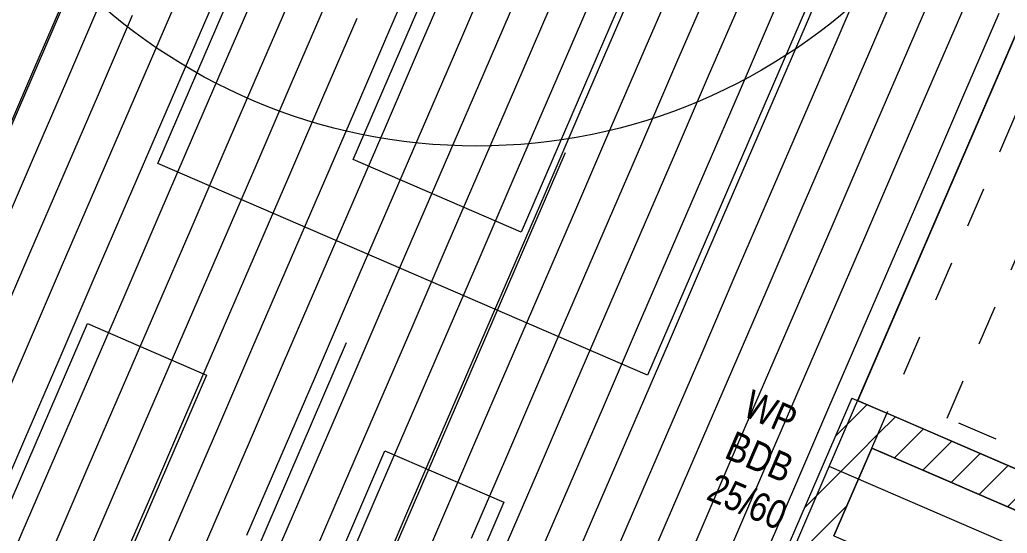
# Model space of a CAD drawing. Header units: millimetres. Extents: x 12535370 to 12566104, y 356204400 to 356234587.
# Drawn here: x 12545626 to 12548216, y 356218468 to 356219814 of the extents above; entities that cross this region are included whole.
import ezdxf
from ezdxf.enums import TextEntityAlignment as Align

# ---------------------------------------------------------------- set-up
doc = ezdxf.new("R2010")
doc.units = ezdxf.units.MM
doc.header["$MEASUREMENT"] = 0
doc.linetypes.add('Dashed', pattern=[211.666667, 105.833333, -105.833333])
doc.linetypes.add('Dot & Dashed', pattern=[6702.78, 3527.78, -1763.89, 0, -1411.11])
for name, color, linetype in [('New_015 Innenwände', 7, 'Continuous'), ('New_080 Raumdefinitionen', 7, 'Continuous'), ('New_255 Plangrafiken', 7, 'Continuous'), ('New_290 Raster _ Achsen', 7, 'Continuous'), ('New_GRUNDSTÜCKSGRENZE', 7, 'Continuous')]:
    doc.layers.add(name, color=color, linetype=linetype)
for name, color, linetype, lineweight in [('New_015 Innenwände_Pen_No__1', 7, 'Continuous', 13), ('New_255 Plangrafiken_Pen_No__1', 7, 'Continuous', 13), ('New_255 Plangrafiken_Pen_No__21', 1, 'Continuous', 13), ('New_255 Plangrafiken_Pen_No__39', 8, 'Continuous', 13), ('New_290 Raster _ Achsen_Pen_No__108', 7, 'Continuous', 13), ('New_GRUNDSTÜCKSGRENZE_Pen_No__1', 7, 'Continuous', 13), ('New_HKLS1_Pen_No__21', 1, 'Continuous', 13), ('New_HKLS1_Pen_No__83', 30, 'Continuous', 13)]:
    doc.layers.add(name, color=color, linetype=linetype, lineweight=lineweight)
doc.styles.add('GENERATED_STYLE_1', font='arial.ttf')
doc.styles.add('GENERATED_STYLE_2', font='arial.ttf', dxfattribs={"width": 0.8})
doc.linetypes.add('Blase', pattern='A,0,[1,DD - Rennweg 15_1030 Wien_AusfÃ¼rung-2026-06-121.Shx,S=15.817082,R=0,X=-0.000255191,Y=0.048578],-1983.5,0', length=1983.5)
doc.dimstyles.new('GENERATED_STYLE__1', dxfattribs={"dimtxt": 125, "dimasz": 47.5, "dimexe": 0.18, "dimexo": 2, "dimgap": 0, "dimtad": 1, "dimlfac": 0.001, "dimzin": 0, "dimdsep": 46, "dimtxsty": 'GENERATED_STYLE_1', "dimblk": 'ARROWHEAD_2', "dimblk1": 'ARROWHEAD_2', "dimblk2": 'ARROWHEAD_2', "dimcen": 0.09, "dimclrd": 7, "dimclre": 7, "dimclrt": 7, "dimadec": 0, "dimazin": 0, "dimtfac": 1, "dimtdec": 4, "dimtmove": 0, "dimatfit": 3, "dimfxl": 1, "dimtolj": 1, "dimtzin": 0, "dimarcsym": 0})
pattern_1 = [(45, (12240439.16, 356160438.356), (-53.033009, 53.033009), [])]

# ---------------------------------------------------------------- blocks, each defined once
blk = doc.blocks.new('*X22', base_point=(12240439.2, 356160438.4))
at = {"layer": 'New_255 Plangrafiken_Pen_No__39', "color": 8, "linetype": 'Continuous', "lineweight": 13}
for p, q in [((12547189.3, 356220017.7), (12547099.4, 356219809.7)), ((12547189.3, 356220017.7), (12547099.4, 356219809.7)), ((12546094.3, 356219997.1), (12546004.4, 356219789.1)), ((12546094.3, 356219997.1), (12546004.4, 356219789.1)), ((12546683.4, 356219989.4), (12546593.5, 356219781.4)), ((12546683.4, 356219989.4), (12546593.5, 356219781.4)), ((12547778.4, 356220010.1), (12547688.5, 356219802.1)), ((12547778.4, 356220010.1), (12547688.5, 356219802.1)), ((12546177.5, 356219961.1), (12546087.6, 356219753.1)), ((12546177.5, 356219961.1), (12546087.6, 356219753.1)), ((12547272.5, 356219981.8), (12547182.6, 356219773.8)), ((12547272.5, 356219981.8), (12547182.6, 356219773.8)), ((12547861.6, 356219974.1), (12547771.7, 356219766.1)), ((12547861.6, 356219974.1), (12547771.7, 356219766.1)), ((12546766.6, 356219953.5), (12546676.7, 356219745.5)), ((12546766.6, 356219953.5), (12546676.7, 356219745.5)), ((12547355.7, 356219945.8), (12547265.8, 356219737.8)), ((12547355.7, 356219945.8), (12547265.8, 356219737.8)), ((12547944.8, 356219938.2), (12547854.9, 356219730.2)), ((12547944.8, 356219938.2), (12547854.9, 356219730.2)), ((12546260.7, 356219925.2), (12546170.8, 356219717.2)), ((12546260.7, 356219925.2), (12546170.8, 356219717.2)), ((12546849.8, 356219917.5), (12546759.9, 356219709.5)), ((12546849.8, 356219917.5), (12546759.9, 356219709.5)), ((12547438.9, 356219909.9), (12547349, 356219701.9)), ((12547438.9, 356219909.9), (12547349, 356219701.9)), ((12545754.8, 356219896.9), (12545664.9, 356219688.9)), ((12545754.8, 356219896.9), (12545664.9, 356219688.9)), ((12546343.9, 356219889.2), (12546254, 356219681.2)), ((12546343.9, 356219889.2), (12546254, 356219681.2)), ((12546933, 356219881.6), (12546843.1, 356219673.6)), ((12546933, 356219881.6), (12546843.1, 356219673.6)), ((12548028, 356219902.2), (12547938.1, 356219694.2)), ((12548028, 356219902.2), (12547938.1, 356219694.2)), ((12545838, 356219860.9), (12545748.1, 356219652.9)), ((12545838, 356219860.9), (12545748.1, 356219652.9)), ((12547522.1, 356219873.9), (12547432.2, 356219665.9)), ((12547522.1, 356219873.9), (12547432.2, 356219665.9)), ((12548111.2, 356219866.3), (12548021.3, 356219658.3)), ((12548111.2, 356219866.3), (12548021.3, 356219658.3)), ((12546427.1, 356219853.3), (12546337.2, 356219645.3)), ((12546427.1, 356219853.3), (12546337.2, 356219645.3)), ((12547016.2, 356219845.6), (12546926.3, 356219637.6)), ((12547016.2, 356219845.6), (12546926.3, 356219637.6)), ((12547605.3, 356219838), (12547515.4, 356219630)), ((12547605.3, 356219838), (12547515.4, 356219630)), ((12548194.4, 356219830.4), (12548104.5, 356219622.3)), ((12548194.4, 356219830.4), (12548104.5, 356219622.3)), ((12545921.2, 356219825), (12545831.3, 356219617)), ((12545921.2, 356219825), (12545831.3, 356219617)), ((12546510.3, 356219817.4), (12546420.4, 356219609.3)), ((12546510.3, 356219817.4), (12546420.4, 356219609.3)), ((12547099.4, 356219809.7), (12547009.5, 356219601.7)), ((12547099.4, 356219809.7), (12547009.5, 356219601.7)), ((12546004.4, 356219789.1), (12545914.5, 356219581)), ((12546004.4, 356219789.1), (12545914.5, 356219581)), ((12546593.5, 356219781.4), (12546503.6, 356219573.4)), ((12546593.5, 356219781.4), (12546503.6, 356219573.4)), ((12547688.5, 356219802.1), (12547598.6, 356219594)), ((12547688.5, 356219802.1), (12547598.6, 356219594)), ((12546087.6, 356219753.1), (12545997.8, 356219545.1)), ((12546087.6, 356219753.1), (12545997.8, 356219545.1)), ((12547182.6, 356219773.8), (12547092.7, 356219565.7)), ((12547182.6, 356219773.8), (12547092.7, 356219565.7)), ((12547771.7, 356219766.1), (12547681.8, 356219558.1)), ((12547771.7, 356219766.1), (12547681.8, 356219558.1)), ((12546676.7, 356219745.5), (12546586.9, 356219537.4)), ((12546676.7, 356219745.5), (12546586.9, 356219537.4)), ((12547265.8, 356219737.8), (12547176, 356219529.8)), ((12547265.8, 356219737.8), (12547176, 356219529.8)), ((12547854.9, 356219730.2), (12547765.1, 356219522.2)), ((12547854.9, 356219730.2), (12547765.1, 356219522.2)), ((12546170.8, 356219717.2), (12546081, 356219509.2)), ((12546170.8, 356219717.2), (12546081, 356219509.2)), ((12546759.9, 356219709.5), (12546670.1, 356219501.5)), ((12546759.9, 356219709.5), (12546670.1, 356219501.5)), ((12547349, 356219701.9), (12547259.2, 356219493.9)), ((12547349, 356219701.9), (12547259.2, 356219493.9)), ((12545664.9, 356219688.9), (12545575.1, 356219480.9)), ((12545664.9, 356219688.9), (12545575.1, 356219480.9)), ((12546254, 356219681.2), (12546164.2, 356219473.2)), ((12546254, 356219681.2), (12546164.2, 356219473.2)), ((12547938.1, 356219694.2), (12547848.3, 356219486.2)), ((12547938.1, 356219694.2), (12547848.3, 356219486.2)), ((12545748.1, 356219652.9), (12545658.3, 356219444.9)), ((12545748.1, 356219652.9), (12545658.3, 356219444.9)), ((12546843.1, 356219673.6), (12546753.3, 356219465.6)), ((12546843.1, 356219673.6), (12546753.3, 356219465.6)), ((12547432.2, 356219665.9), (12547342.4, 356219457.9)), ((12547432.2, 356219665.9), (12547342.4, 356219457.9)), ((12548021.3, 356219658.3), (12547931.5, 356219450.3)), ((12548021.3, 356219658.3), (12547931.5, 356219450.3)), ((12546337.2, 356219645.3), (12546247.4, 356219437.3)), ((12546337.2, 356219645.3), (12546247.4, 356219437.3)), ((12546926.3, 356219637.6), (12546836.5, 356219429.6)), ((12546926.3, 356219637.6), (12546836.5, 356219429.6)), ((12547515.4, 356219630), (12547425.6, 356219422)), ((12547515.4, 356219630), (12547425.6, 356219422)), ((12545831.3, 356219617), (12545741.5, 356219409)), ((12545831.3, 356219617), (12545741.5, 356219409)), ((12546420.4, 356219609.3), (12546330.6, 356219401.3)), ((12546420.4, 356219609.3), (12546330.6, 356219401.3)), ((12547009.5, 356219601.7), (12546919.7, 356219393.7)), ((12547009.5, 356219601.7), (12546919.7, 356219393.7)), ((12548104.5, 356219622.3), (12548014.7, 356219414.3)), ((12548104.5, 356219622.3), (12548014.7, 356219414.3)), ((12545914.5, 356219581), (12545824.7, 356219373)), ((12545914.5, 356219581), (12545824.7, 356219373)), ((12546503.6, 356219573.4), (12546413.8, 356219365.4)), ((12546503.6, 356219573.4), (12546413.8, 356219365.4)), ((12547598.6, 356219594), (12547508.8, 356219386)), ((12547598.6, 356219594), (12547508.8, 356219386)), ((12545997.8, 356219545.1), (12545907.9, 356219337.1)), ((12545997.8, 356219545.1), (12545907.9, 356219337.1)), ((12547092.7, 356219565.7), (12547002.9, 356219357.7)), ((12547092.7, 356219565.7), (12547002.9, 356219357.7)), ((12547681.8, 356219558.1), (12547592, 356219350.1)), ((12547681.8, 356219558.1), (12547592, 356219350.1)), ((12546586.9, 356219537.4), (12546497, 356219329.4)), ((12546586.9, 356219537.4), (12546497, 356219329.4)), ((12547176, 356219529.8), (12547086.1, 356219321.8)), ((12547176, 356219529.8), (12547086.1, 356219321.8)), ((12547765.1, 356219522.2), (12547675.2, 356219314.1)), ((12547765.1, 356219522.2), (12547675.2, 356219314.1)), ((12546081, 356219509.2), (12545991.1, 356219301.1)), ((12546081, 356219509.2), (12545991.1, 356219301.1)), ((12546670.1, 356219501.5), (12546580.2, 356219293.5)), ((12546670.1, 356219501.5), (12546580.2, 356219293.5)), ((12547259.2, 356219493.9), (12547169.3, 356219285.8)), ((12547259.2, 356219493.9), (12547169.3, 356219285.8)), ((12546164.2, 356219473.2), (12546074.3, 356219265.2)), ((12546164.2, 356219473.2), (12546074.3, 356219265.2)), ((12547848.3, 356219486.2), (12547758.4, 356219278.2)), ((12547848.3, 356219486.2), (12547758.4, 356219278.2)), ((12545658.3, 356219444.9), (12545568.4, 356219236.9)), ((12545658.3, 356219444.9), (12545568.4, 356219236.9)), ((12546753.3, 356219465.6), (12546663.4, 356219257.5)), ((12546753.3, 356219465.6), (12546663.4, 356219257.5)), ((12547342.4, 356219457.9), (12547252.5, 356219249.9)), ((12547342.4, 356219457.9), (12547252.5, 356219249.9)), ((12547931.5, 356219450.3), (12547841.6, 356219242.2)), ((12547931.5, 356219450.3), (12547841.6, 356219242.2)), ((12546247.4, 356219437.3), (12546157.5, 356219229.2)), ((12546247.4, 356219437.3), (12546157.5, 356219229.2)), ((12546836.5, 356219429.6), (12546746.6, 356219221.6)), ((12546836.5, 356219429.6), (12546746.6, 356219221.6)), ((12547425.6, 356219422), (12547335.7, 356219214)), ((12547425.6, 356219422), (12547335.7, 356219214)), ((12545741.5, 356219409), (12545651.6, 356219200.9)), ((12545741.5, 356219409), (12545651.6, 356219200.9)), ((12546330.6, 356219401.3), (12546240.7, 356219193.3)), ((12546330.6, 356219401.3), (12546240.7, 356219193.3)), ((12546919.7, 356219393.7), (12546829.8, 356219185.7)), ((12546919.7, 356219393.7), (12546829.8, 356219185.7)), ((12548014.7, 356219414.3), (12547924.8, 356219206.3)), ((12548014.7, 356219414.3), (12547924.8, 356219206.3)), ((12545824.7, 356219373), (12545734.8, 356219165)), ((12545824.7, 356219373), (12545734.8, 356219165)), ((12546413.8, 356219365.4), (12546323.9, 356219157.4)), ((12546413.8, 356219365.4), (12546323.9, 356219157.4)), ((12547508.8, 356219386), (12547418.9, 356219178)), ((12547508.8, 356219386), (12547418.9, 356219178)), ((12547002.9, 356219357.7), (12546913, 356219149.7)), ((12547002.9, 356219357.7), (12546913, 356219149.7)), ((12547592, 356219350.1), (12547502.1, 356219142.1)), ((12547592, 356219350.1), (12547502.1, 356219142.1)), ((12545907.9, 356219337.1), (12545818, 356219129.1)), ((12545907.9, 356219337.1), (12545818, 356219129.1)), ((12546497, 356219329.4), (12546407.1, 356219121.4)), ((12546497, 356219329.4), (12546407.1, 356219121.4)), ((12547086.1, 356219321.8), (12546996.2, 356219113.8)), ((12547086.1, 356219321.8), (12546996.2, 356219113.8)), ((12547675.2, 356219314.1), (12547585.3, 356219106.1)), ((12547675.2, 356219314.1), (12547585.3, 356219106.1)), ((12545991.1, 356219301.1), (12545901.2, 356219093.1)), ((12545991.1, 356219301.1), (12545901.2, 356219093.1)), ((12546580.2, 356219293.5), (12546490.3, 356219085.5)), ((12546580.2, 356219293.5), (12546490.3, 356219085.5)), ((12547169.3, 356219285.8), (12547079.4, 356219077.8)), ((12547169.3, 356219285.8), (12547079.4, 356219077.8)), ((12546074.3, 356219265.2), (12545984.4, 356219057.2)), ((12546074.3, 356219265.2), (12545984.4, 356219057.2)), ((12547758.4, 356219278.2), (12547668.5, 356219070.2)), ((12547758.4, 356219278.2), (12547668.5, 356219070.2)), ((12546663.4, 356219257.5), (12546573.5, 356219049.5)), ((12546663.4, 356219257.5), (12546573.5, 356219049.5)), ((12547252.5, 356219249.9), (12547162.6, 356219041.9)), ((12547252.5, 356219249.9), (12547162.6, 356219041.9)), ((12547841.6, 356219242.2), (12547751.7, 356219034.2)), ((12547841.6, 356219242.2), (12547751.7, 356219034.2)), ((12546157.5, 356219229.2), (12546067.7, 356219021.2)), ((12546157.5, 356219229.2), (12546067.7, 356219021.2)), ((12546746.6, 356219221.6), (12546656.8, 356219013.6)), ((12546746.6, 356219221.6), (12546656.8, 356219013.6)), ((12547335.7, 356219214), (12547245.9, 356219005.9)), ((12547335.7, 356219214), (12547245.9, 356219005.9)), ((12545651.6, 356219200.9), (12545561.8, 356218992.9)), ((12545651.6, 356219200.9), (12545561.8, 356218992.9)), ((12546240.7, 356219193.3), (12546150.9, 356218985.3)), ((12546240.7, 356219193.3), (12546150.9, 356218985.3)), ((12546829.8, 356219185.7), (12546740, 356218977.6)), ((12546829.8, 356219185.7), (12546740, 356218977.6)), ((12547924.8, 356219206.3), (12547835, 356218998.3)), ((12547924.8, 356219206.3), (12547835, 356218998.3)), ((12545734.8, 356219165), (12545645, 356218957)), ((12545734.8, 356219165), (12545645, 356218957)), ((12546323.9, 356219157.4), (12546234.1, 356218949.3)), ((12546323.9, 356219157.4), (12546234.1, 356218949.3)), ((12547418.9, 356219178), (12547329.1, 356218970)), ((12547418.9, 356219178), (12547329.1, 356218970)), ((12546913, 356219149.7), (12546823.2, 356218941.7)), ((12546913, 356219149.7), (12546823.2, 356218941.7)), ((12547502.1, 356219142.1), (12547412.3, 356218934)), ((12547502.1, 356219142.1), (12547412.3, 356218934)), ((12545818, 356219129.1), (12545728.2, 356218921)), ((12545818, 356219129.1), (12545728.2, 356218921)), ((12546407.1, 356219121.4), (12546317.3, 356218913.4)), ((12546407.1, 356219121.4), (12546317.3, 356218913.4)), ((12546996.2, 356219113.8), (12546906.4, 356218905.8)), ((12546996.2, 356219113.8), (12546906.4, 356218905.8)), ((12547585.3, 356219106.1), (12547495.5, 356218898.1)), ((12547585.3, 356219106.1), (12547495.5, 356218898.1)), ((12545901.2, 356219093.1), (12545811.4, 356218885.1)), ((12545901.2, 356219093.1), (12545811.4, 356218885.1)), ((12546490.3, 356219085.5), (12546400.5, 356218877.5)), ((12546490.3, 356219085.5), (12546400.5, 356218877.5)), ((12545984.4, 356219057.2), (12545894.6, 356218849.2)), ((12545984.4, 356219057.2), (12545894.6, 356218849.2)), ((12547079.4, 356219077.8), (12546989.6, 356218869.8)), ((12547079.4, 356219077.8), (12546989.6, 356218869.8)), ((12547668.5, 356219070.2), (12547578.7, 356218862.2)), ((12547668.5, 356219070.2), (12547578.7, 356218862.2)), ((12546573.5, 356219049.5), (12546483.7, 356218841.5)), ((12546573.5, 356219049.5), (12546483.7, 356218841.5)), ((12547162.6, 356219041.9), (12547072.8, 356218833.9)), ((12547162.6, 356219041.9), (12547072.8, 356218833.9)), ((12547751.7, 356219034.2), (12547661.9, 356218826.2)), ((12547751.7, 356219034.2), (12547661.9, 356218826.2)), ((12546067.7, 356219021.2), (12545977.8, 356218813.2)), ((12546067.7, 356219021.2), (12545977.8, 356218813.2)), ((12546656.8, 356219013.6), (12546566.9, 356218805.6)), ((12546656.8, 356219013.6), (12546566.9, 356218805.6)), ((12547245.9, 356219005.9), (12547156, 356218797.9)), ((12547245.9, 356219005.9), (12547156, 356218797.9)), ((12546150.9, 356218985.3), (12546061, 356218777.3)), ((12546150.9, 356218985.3), (12546061, 356218777.3)), ((12546740, 356218977.6), (12546650.1, 356218769.6)), ((12546740, 356218977.6), (12546650.1, 356218769.6)), ((12547835, 356218998.3), (12547745.1, 356218790.3)), ((12547835, 356218998.3), (12547745.1, 356218790.3)), ((12545645, 356218957), (12545555.1, 356218749)), ((12545645, 356218957), (12545555.1, 356218749)), ((12546234.1, 356218949.3), (12546144.2, 356218741.3)), ((12546234.1, 356218949.3), (12546144.2, 356218741.3)), ((12547329.1, 356218970), (12547239.2, 356218762)), ((12547329.1, 356218970), (12547239.2, 356218762)), ((12546823.2, 356218941.7), (12546733.3, 356218733.7)), ((12546823.2, 356218941.7), (12546733.3, 356218733.7)), ((12547412.3, 356218934), (12547322.4, 356218726)), ((12547412.3, 356218934), (12547322.4, 356218726)), ((12545728.2, 356218921), (12545638.3, 356218713)), ((12545728.2, 356218921), (12545638.3, 356218713)), ((12546317.3, 356218913.4), (12546227.4, 356218705.4)), ((12546317.3, 356218913.4), (12546227.4, 356218705.4)), ((12546906.4, 356218905.8), (12546816.5, 356218697.7)), ((12546906.4, 356218905.8), (12546816.5, 356218697.7)), ((12547495.5, 356218898.1), (12547405.6, 356218690.1)), ((12547495.5, 356218898.1), (12547405.6, 356218690.1)), ((12545811.4, 356218885.1), (12545721.5, 356218677.1)), ((12545811.4, 356218885.1), (12545721.5, 356218677.1)), ((12546400.5, 356218877.5), (12546310.6, 356218669.4)), ((12546400.5, 356218877.5), (12546310.6, 356218669.4)), ((12545894.6, 356218849.2), (12545804.7, 356218641.1)), ((12545894.6, 356218849.2), (12545804.7, 356218641.1)), ((12546989.6, 356218869.8), (12546899.7, 356218661.8)), ((12546989.6, 356218869.8), (12546899.7, 356218661.8)), ((12547578.7, 356218862.2), (12547488.8, 356218654.1)), ((12547578.7, 356218862.2), (12547488.8, 356218654.1)), ((12546483.7, 356218841.5), (12546393.8, 356218633.5)), ((12546483.7, 356218841.5), (12546393.8, 356218633.5)), ((12547072.8, 356218833.9), (12546982.9, 356218625.8)), ((12547072.8, 356218833.9), (12546982.9, 356218625.8)), ((12547661.9, 356218826.2), (12547572, 356218618.2)), ((12547661.9, 356218826.2), (12547572, 356218618.2)), ((12545977.8, 356218813.2), (12545887.9, 356218605.2)), ((12545977.8, 356218813.2), (12545887.9, 356218605.2)), ((12546566.9, 356218805.6), (12546477, 356218597.5)), ((12546566.9, 356218805.6), (12546477, 356218597.5)), ((12547156, 356218797.9), (12547066.1, 356218589.9)), ((12547156, 356218797.9), (12547066.1, 356218589.9)), ((12546061, 356218777.3), (12545971.1, 356218569.3)), ((12546061, 356218777.3), (12545971.1, 356218569.3)), ((12546650.1, 356218769.6), (12546560.2, 356218561.6)), ((12546650.1, 356218769.6), (12546560.2, 356218561.6)), ((12547745.1, 356218790.3), (12547655.2, 356218582.3)), ((12547745.1, 356218790.3), (12547655.2, 356218582.3)), ((12547239.2, 356218762), (12547149.3, 356218554)), ((12547239.2, 356218762), (12547149.3, 356218554)), ((12546144.2, 356218741.3), (12546054.3, 356218533.3)), ((12546144.2, 356218741.3), (12546054.3, 356218533.3)), ((12546733.3, 356218733.7), (12546643.4, 356218525.7)), ((12546733.3, 356218733.7), (12546643.4, 356218525.7)), ((12547322.4, 356218726), (12547232.5, 356218518)), ((12547322.4, 356218726), (12547232.5, 356218518)), ((12545638.3, 356218713), (12545548.5, 356218505)), ((12545638.3, 356218713), (12545548.5, 356218505)), ((12546227.4, 356218705.4), (12546137.6, 356218497.4)), ((12546227.4, 356218705.4), (12546137.6, 356218497.4)), ((12546816.5, 356218697.7), (12546726.7, 356218489.7)), ((12546816.5, 356218697.7), (12546726.7, 356218489.7)), ((12547405.6, 356218690.1), (12547315.8, 356218482.1)), ((12547405.6, 356218690.1), (12547315.8, 356218482.1)), ((12545721.5, 356218677.1), (12545631.7, 356218469.1)), ((12545721.5, 356218677.1), (12545631.7, 356218469.1)), ((12546310.6, 356218669.4), (12546220.8, 356218461.4)), ((12546310.6, 356218669.4), (12546220.8, 356218461.4)), ((12545804.7, 356218641.1), (12545714.9, 356218433.1)), ((12545804.7, 356218641.1), (12545714.9, 356218433.1)), ((12546899.7, 356218661.8), (12546809.9, 356218453.8)), ((12546899.7, 356218661.8), (12546809.9, 356218453.8)), ((12547488.8, 356218654.1), (12547399, 356218446.1)), ((12547488.8, 356218654.1), (12547399, 356218446.1)), ((12546393.8, 356218633.5), (12546304, 356218425.5)), ((12546393.8, 356218633.5), (12546304, 356218425.5)), ((12546982.9, 356218625.8), (12546893.1, 356218417.8)), ((12546982.9, 356218625.8), (12546893.1, 356218417.8)), ((12547572, 356218618.2), (12547482.2, 356218410.2)), ((12547572, 356218618.2), (12547482.2, 356218410.2)), ((12545887.9, 356218605.2), (12545798.1, 356218397.2)), ((12545887.9, 356218605.2), (12545798.1, 356218397.2)), ((12546477, 356218597.5), (12546387.2, 356218389.5)), ((12546477, 356218597.5), (12546387.2, 356218389.5)), ((12547066.1, 356218589.9), (12546976.3, 356218381.9)), ((12547066.1, 356218589.9), (12546976.3, 356218381.9)), ((12545971.1, 356218569.3), (12545881.3, 356218361.2)), ((12545971.1, 356218569.3), (12545881.3, 356218361.2)), ((12546560.2, 356218561.6), (12546470.4, 356218353.6)), ((12546560.2, 356218561.6), (12546470.4, 356218353.6)), ((12547655.2, 356218582.3), (12547565.4, 356218374.2)), ((12547655.2, 356218582.3), (12547565.4, 356218374.2)), ((12547149.3, 356218554), (12547059.5, 356218345.9)), ((12547149.3, 356218554), (12547059.5, 356218345.9)), ((12546054.3, 356218533.3), (12545964.5, 356218325.3)), ((12546054.3, 356218533.3), (12545964.5, 356218325.3)), ((12546643.4, 356218525.7), (12546553.6, 356218317.6)), ((12546643.4, 356218525.7), (12546553.6, 356218317.6)), ((12547232.5, 356218518), (12547142.7, 356218310)), ((12547232.5, 356218518), (12547142.7, 356218310)), ((12546137.6, 356218497.4), (12546047.7, 356218289.3)), ((12546137.6, 356218497.4), (12546047.7, 356218289.3)), ((12546726.7, 356218489.7), (12546636.8, 356218281.7)), ((12546726.7, 356218489.7), (12546636.8, 356218281.7)), ((12545631.7, 356218469.1), (12545541.8, 356218261.1)), ((12545631.7, 356218469.1), (12545541.8, 356218261.1)), ((12547315.8, 356218482.1), (12547225.9, 356218274.1)), ((12547315.8, 356218482.1), (12547225.9, 356218274.1))]:
    blk.add_line(p, q, dxfattribs=at)
blk = doc.blocks.new('Fill_8', base_point=(12240439.2, 356160438.4))
at = {"layer": 'New_255 Plangrafiken_Pen_No__1', "color": 7, "linetype": 'Continuous', "lineweight": 13, "flags": 128}
blk.add_lwpolyline([(12547645.8, 356218402.4), (12547749.5, 356218642.4), (12548602.1, 356220616.1), (12550530, 356219783.3), (12549677.3, 356217809.6), (12548468.4, 356218331.9), (12548364.7, 356218091.9)], close=True, dxfattribs=at)
at = {"layer": 'New_255 Plangrafiken_Pen_No__39', "color": 8, "linetype": 'Continuous', "lineweight": 13}
blk.add_blockref('*X22', (12240439.2, 356160438.4), dxfattribs=at)
blk = doc.blocks.new('Wall_3', base_point=(12547860.9, 356218690.8))
at = {"layer": 'New_015 Innenwände', "linetype": 'Continuous', "lineweight": 0, "true_color": 0x000000}
h = blk.add_hatch(dxfattribs=at)
h.set_pattern_fill('BACKSTEIN', color=18, style=0, pattern_type=2)
h.set_pattern_definition(pattern_1)
h.paths.add_polyline_path([(12547769.1, 356218730.4), (12547860.9, 356218690.8), (12547808.7, 356218822.2)])
h = blk.add_hatch(dxfattribs=at)
h.set_pattern_fill('BACKSTEIN', color=18, style=0, pattern_type=2)
h.set_pattern_definition(pattern_1)
h.paths.add_polyline_path([(12547808.7, 356218822.2), (12547860.9, 356218690.8), (12547900.5, 356218782.6)])
h = blk.add_hatch(dxfattribs=at)
h.set_pattern_fill('BACKSTEIN', color=18, style=0, pattern_type=2)
h.set_pattern_definition(pattern_1)
h.paths.add_polyline_path([(12547769.1, 356218730.4), (12547669.9, 356218500.9), (12547761.7, 356218461.3), (12547860.9, 356218690.8)])
h = blk.add_hatch(dxfattribs=at)
h.set_pattern_fill('BACKSTEIN', color=18, style=0, pattern_type=2)
h.set_pattern_definition(pattern_1)
h.paths.add_polyline_path([(12547630.3, 356218409.1), (12547761.7, 356218461.3), (12547669.9, 356218500.9)])
h = blk.add_hatch(dxfattribs=at)
h.set_pattern_fill('BACKSTEIN', color=18, style=0, pattern_type=2)
h.set_pattern_definition(pattern_1)
h.paths.add_polyline_path([(12547761.7, 356218461.3), (12547630.3, 356218409.1), (12547722.1, 356218369.5)])
at = {"layer": 'New_015 Innenwände_Pen_No__1', "color": 7, "linetype": 'Continuous', "lineweight": 13, "flags": 128}
for points in [[(12547808.7, 356218822.2), (12547630.3, 356218409.1)], [(12547808.7, 356218822.2), (12547900.5, 356218782.6)], [(12547761.7, 356218461.3), (12547860.9, 356218690.8)], [(12547630.3, 356218409.1), (12547722.1, 356218369.5)]]:
    blk.add_lwpolyline(points, dxfattribs=at)
blk = doc.blocks.new('Wall_6', base_point=(12548411.7, 356218452.8))
at = {"layer": 'New_015 Innenwände', "linetype": 'Continuous', "lineweight": 0, "true_color": 0x000000}
h = blk.add_hatch(dxfattribs=at)
h.set_pattern_fill('BACKSTEIN', color=18, style=0, pattern_type=2)
h.set_pattern_definition(pattern_1)
h.paths.add_polyline_path([(12548451.3, 356218544.6), (12547900.5, 356218782.6), (12547860.9, 356218690.8), (12548411.7, 356218452.8)])
at = {"layer": 'New_015 Innenwände_Pen_No__1', "color": 7, "linetype": 'Continuous', "lineweight": 13, "flags": 128}
for points in [[(12548451.3, 356218544.6), (12547900.5, 356218782.6)], [(12547860.9, 356218690.8), (12548411.7, 356218452.8)]]:
    blk.add_lwpolyline(points, dxfattribs=at)
blk = doc.blocks.new('Standard grid marker[5]', base_point=(12552195.2, 356232191.6))
at = {"layer": 'New_290 Raster _ Achsen_Pen_No__108', "color": 7, "linetype": 'Dot & Dashed', "lineweight": 13}
blk.add_line((12551798.6, 356231273.6), (12543740.5, 356212619.7), dxfattribs=at)
at = {"layer": 'New_290 Raster _ Achsen_Pen_No__108', "color": 7, "lineweight": 13, "style": 'GENERATED_STYLE_1'}
for tag, p in [('AC_MarkerText_1_0', (12552307.9, 356232418.3)), ('AC_MarkerText_1_1', (12543317.8, 356211607.1))]:
    blk.add_attdef(tag, text='', height=150, rotation=336.6365, dxfattribs=at).set_placement(p, align=Align.TOP_CENTER)
blk = doc.blocks.new('Polyline_3', base_point=(12542882.6, 356210370))
at = {"layer": 'New_255 Plangrafiken_Pen_No__1', "color": 7, "linetype": 'Dot & Dashed', "lineweight": 13, "flags": 128}
blk.add_lwpolyline([(12542882.6, 356210370), (12543089.5, 356210280.7), (12552742.3, 356232625.8), (12552734.1, 356232629.4)], dxfattribs=at)
blk = doc.blocks.new('*D92', base_point=(12240439.2, 356160438.4))
at = {"layer": 'New_GRUNDSTÜCKSGRENZE_Pen_No__1', "color": 7, "linetype": 'Continuous', "lineweight": 13, "transparency": 16777216}
for p, q in [((12546569.8, 356221772.6), (12548037.6, 356225170.3)), ((12546548.3, 356221801.5), (12546591.4, 356221743.6)), ((12544508.7, 356217001.2), (12546569.8, 356221772.6)), ((12546612.8, 356221754), (12546526.8, 356221791.2)), ((12544551.7, 356216982.6), (12544465.6, 356217019.8)), ((12544487.1, 356217030.2), (12544530.2, 356216972.3)), ((12544496.6, 356216973.2), (12544508.7, 356217001.2))]:
    blk.add_line(p, q, dxfattribs=at)
at = {"layer": 'New_GRUNDSTÜCKSGRENZE_Pen_No__1', "color": 7, "lineweight": 13, "transparency": 16777216, "insert": (12545450.1, 356219243.7), "char_height": 125, "attachment_point": 7, "rotation": 66.6365, "style": 'GENERATED_STYLE_1'}
blk.add_mtext('\\A1;{\\pql;\\fArial|b0|i0|c0|p0;\\W1.000000;5,20}', dxfattribs=at)
blk = doc.blocks.new('ARROWHEAD_2')
at = {"color": 0, "linetype": 'Continuous', "lineweight": 0}
for p, q in [((-0.378, -0.655), (0.378, 0.655)), ((0, 0), (-1, 0))]:
    blk.add_line(p, q, dxfattribs=at)

msp = doc.modelspace()

# ---------------------------------------------------------------- linework, layer by layer
at = {"layer": 'New_080 Raumdefinitionen', "color": 21, "linetype": 'Continuous', "lineweight": 0, "true_color": 0xffa8a8, "flags": 128}
msp.add_lwpolyline([(12547749.529, 356218642.388), (12548602.141, 356220616.103), (12550529.956, 356219783.319), (12549677.344, 356217809.604)], close=True, dxfattribs=at)
at = {"layer": 'New_255 Plangrafiken_Pen_No__1', "color": 7, "linetype": 'Continuous', "lineweight": 13}
msp.add_lwpolyline([(12547824.303, 356218815.484), (12548543.136, 356218504.96), (12548468.361, 356218331.864), (12549677.344, 356217809.604), (12550529.956, 356219783.319), (12548602.141, 356220616.103)], close=True, dxfattribs=at)
at = {"layer": 'New_255 Plangrafiken_Pen_No__1', "color": 7, "linetype": 'Dashed', "lineweight": 13}
for points in [[(12548634.428, 356220481.519), (12550417.919, 356219711.325), (12549651.242, 356217918.106), (12547860.874, 356218690.754)], [(12549546.983, 356218126.541), (12548058.314, 356218769.622), (12548712.644, 356220284.333), (12550201.314, 356219652.958)]]:
    msp.add_lwpolyline(points, close=True, dxfattribs=at)
at = {"layer": 'New_255 Plangrafiken_Pen_No__21', "color": 1, "linetype": 'Continuous', "lineweight": 13}
for p, q in [((12545987.686, 356219437.27), (12546566.669, 356220777.56)), ((12546500.318, 356219447.651), (12546912.744, 356220402.378)), ((12547851.879, 356220222.371), (12547272.896, 356218882.081)), ((12547353.388, 356220212.027), (12546940.961, 356219257.3)), ((12546940.961, 356219257.3), (12546500.318, 356219447.651)), ((12547272.896, 356218882.081), (12545987.686, 356219437.27)), ((12545430.555, 356218154.359), (12545803.325, 356219017.286)), ((12545803.325, 356219017.286), (12546115.447, 356218882.454)), ((12546115.447, 356218882.454), (12545742.677, 356218019.527)), ((12546211.148, 356217820.605), (12546583.918, 356218683.532)), ((12546583.918, 356218683.532), (12546896.041, 356218548.7)), ((12546896.041, 356218548.7), (12546523.271, 356217685.773))]:
    msp.add_line(p, q, dxfattribs=at)
at = {"layer": 'New_HKLS1_Pen_No__21', "color": 1, "linetype": 'Continuous', "lineweight": 13}
msp.add_lwpolyline([(12547761.734, 356218461.252), (12548312.538, 356218223.314), (12548411.679, 356218452.816), (12547860.874, 356218690.754)], close=True, dxfattribs=at)
at = {"layer": 'New_HKLS1_Pen_No__83', "color": 30, "linetype": 'Blase', "lineweight": 13}
msp.add_circle((12546824.827, 356220982.454), 1499.741, dxfattribs=at)

# ---------------------------------------------------------------- block references
at = {"layer": 'New_015 Innenwände', "color": 7, "lineweight": 13}
for name, p in [('Wall_3', (12547860.874, 356218690.754)), ('Wall_6', (12548411.679, 356218452.816))]:
    msp.add_blockref(name, p, dxfattribs=at)
at = {"layer": 'New_255 Plangrafiken', "color": 7, "linetype": 'Dot & Dashed', "lineweight": 13}
msp.add_blockref('Polyline_3', (12542882.615, 356210370.028), dxfattribs=at)
at = {"layer": 'New_255 Plangrafiken_Pen_No__39', "color": 8, "linetype": 'Continuous', "lineweight": 13}
msp.add_blockref('Fill_8', (12240439.157, 356160438.356), dxfattribs=at)
at = {"layer": 'New_290 Raster _ Achsen', "color": 7, "linetype": 'Continuous', "lineweight": 13}
msp.add_blockref('Standard grid marker[5]', (12552195.197, 356232191.641), dxfattribs=at)

# ---------------------------------------------------------------- texts
at = {"layer": 'New_255 Plangrafiken_Pen_No__1', "color": 7, "linetype": 'Continuous', "lineweight": 13, "insert": (12547423.418, 356218556.767), "char_height": 75, "attachment_point": 7, "rotation": 336.636458, "line_spacing_factor": 0.941056, "style": 'GENERATED_STYLE_2'}
msp.add_mtext('\\A1;{\\pql;\\fArial|b0|i0|c0|p0;\\W0.800000;WP\\P\\pql;\\fArial|b0|i0|c0|p0;\\H1.029358x;\\W0.800000;BD\\fArial|b0|i0|c0|p0;\\H0.971479x;\\W0.800000;B \\P\\pql;\\fArial|b0|i0|c0|p0;\\W0.800000;25\\fArial|b0|i0|c0|p0;\\W0.800000;/\\fArial|b0|i0|c0|p0;\\W0.800000;60}', dxfattribs=at)

# ---------------------------------------------------------------- dimensions: what is measured, and where the dimension line sits
at = {"layer": 'New_GRUNDSTÜCKSGRENZE', "color": 7, "linetype": 'Continuous', "lineweight": 13}
dim = msp.add_linear_dim(base=(12546569.818, 356221772.568), p1=(12544025.805, 356217209.816), p2=(12546087.221, 356221981.042), angle=66.636458, dimstyle='GENERATED_STYLE__1', dxfattribs=at)
dim.commit()
dim.dimension.update_dxf_attribs({"geometry": '*D92', "text_midpoint": (12545456.938, 356219417.003), "dimtype": 160, "text_rotation": 66.636458})

doc.saveas('drawing.dxf')
